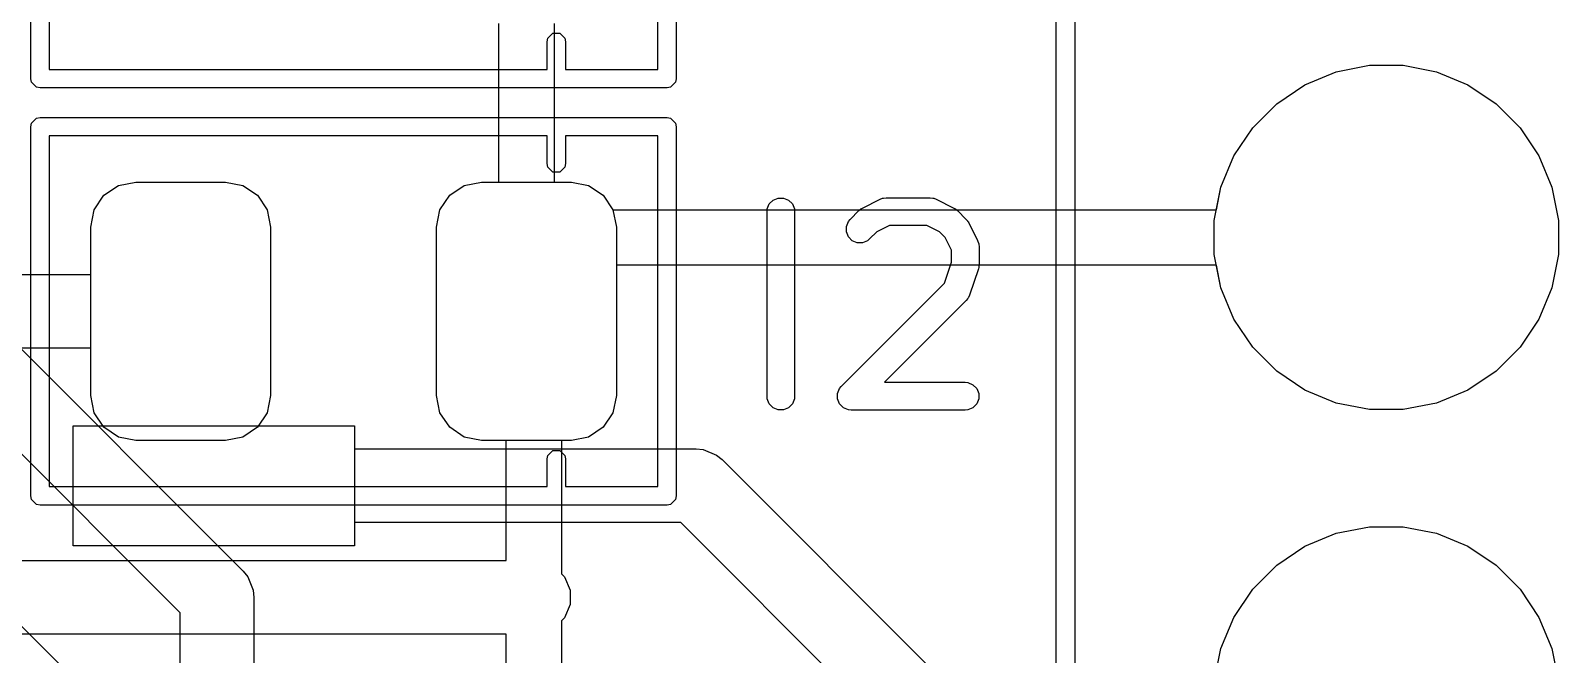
# Model space of a CAD drawing. Header units: inches. Extents: x 1.3 to 5.24, y -7.03 to -1.12.
# Drawn here: x 4.6649 to 4.9911, y -2.4531 to -2.32 of the extents above; entities that cross this region are included whole.
import ezdxf

# ---------------------------------------------------------------- set-up
doc = ezdxf.new("R2010")
doc.units = ezdxf.units.IN
doc.header["$MEASUREMENT"] = 0
for name, color, linetype, true_color in [('B.Cu', 153, 'CONTINUOUS', 0x4d7fc4), ('B.Mask', 4, 'CONTINUOUS', 0x02ffee), ('B.Paste', 132, 'CONTINUOUS', 0x00c2c2), ('F.Cu', 13, 'CONTINUOUS', 0xc83434), ('F.Mask', 201, 'CONTINUOUS', 0xd864ff), ('F.Paste', 253, 'CONTINUOUS', 0xb4a09a), ('F.Silkscreen', 41, 'CONTINUOUS', 0xf2eda1), ('In1.Cu', 91, 'CONTINUOUS', 0x7fc87f), ('In2.Cu', 33, 'CONTINUOUS', 0xce7d2c)]:
    doc.layers.add(name, color=color, linetype=linetype, true_color=true_color)

msp = doc.modelspace()

# ---------------------------------------------------------------- linework, layer by layer
at = {"layer": 'B.Cu', "linetype": 'CONTINUOUS'}
for p, q in [((4.94362, -2.32885), (4.95071, -2.32744)), ((4.95071, -2.32744), (4.95795, -2.32744)), ((4.95795, -2.32744), (4.96504, -2.32885)), ((4.93092, -2.33564), (4.93693, -2.33162)), ((4.93693, -2.33162), (4.94362, -2.32885)), ((4.96504, -2.32885), (4.97173, -2.33162)), ((4.97173, -2.33162), (4.97775, -2.33564)), ((4.9258, -2.34076), (4.93092, -2.33564)), ((4.97775, -2.33564), (4.98286, -2.34076)), ((4.92178, -2.34677), (4.9258, -2.34076)), ((4.98286, -2.34076), (4.98688, -2.34677)), ((4.91901, -2.35346), (4.92178, -2.34677)), ((4.98688, -2.34677), (4.98965, -2.35346)), ((4.9176, -2.36056), (4.91901, -2.35346)), ((4.98965, -2.35346), (4.99106, -2.36056)), ((4.9176, -2.36779), (4.9176, -2.36056)), ((4.99106, -2.36056), (4.99106, -2.36779)), ((4.91901, -2.37489), (4.9176, -2.36779)), ((4.99106, -2.36779), (4.98965, -2.37489)), ((4.92178, -2.38157), (4.91901, -2.37489)), ((4.98965, -2.37489), (4.98688, -2.38157)), ((4.9258, -2.38759), (4.92178, -2.38157)), ((4.98688, -2.38157), (4.98286, -2.38759)), ((4.93092, -2.3927), (4.9258, -2.38759)), ((4.98286, -2.38759), (4.97775, -2.3927)), ((4.93693, -2.39672), (4.93092, -2.3927)), ((4.97775, -2.3927), (4.97173, -2.39672)), ((4.94362, -2.39949), (4.93693, -2.39672)), ((4.97173, -2.39672), (4.96504, -2.39949)), ((4.95071, -2.4009), (4.94362, -2.39949)), ((4.96504, -2.39949), (4.95795, -2.4009)), ((4.95795, -2.4009), (4.95071, -2.4009)), ((4.674, -2.42992), (4.674, -2.40433)), ((4.674, -2.40433), (4.73404, -2.40433)), ((4.73404, -2.40433), (4.73404, -2.40925)), ((4.73404, -2.40925), (4.80699, -2.40925)), ((4.80699, -2.40925), (4.80852, -2.4094)), ((4.80852, -2.4094), (4.81136, -2.41058)), ((4.81136, -2.41058), (4.81256, -2.41156)), ((4.81256, -2.41156), (4.85769, -2.45669)), ((4.80373, -2.425), (4.73404, -2.425)), ((4.73404, -2.425), (4.73404, -2.42992)), ((4.84705, -2.46832), (4.80373, -2.425)), ((4.94362, -2.42728), (4.95071, -2.42587)), ((4.95071, -2.42587), (4.95795, -2.42587)), ((4.95795, -2.42587), (4.96504, -2.42728)), ((4.93693, -2.43005), (4.94362, -2.42728)), ((4.96504, -2.42728), (4.97173, -2.43005)), ((4.73404, -2.42992), (4.674, -2.42992)), ((4.93092, -2.43407), (4.93693, -2.43005)), ((4.97173, -2.43005), (4.97775, -2.43407)), ((4.9258, -2.43918), (4.93092, -2.43407)), ((4.97775, -2.43407), (4.98286, -2.43918)), ((4.92178, -2.4452), (4.9258, -2.43918)), ((4.98286, -2.43918), (4.98688, -2.4452)), ((4.91901, -2.45188), (4.92178, -2.4452)), ((4.98688, -2.4452), (4.98965, -2.45188)), ((4.9176, -2.45898), (4.91901, -2.45188)), ((4.98965, -2.45188), (4.99106, -2.45898))]:
    msp.add_line(p, q, dxfattribs=at)
at = {"layer": 'B.Mask', "linetype": 'CONTINUOUS'}
for p, q in [((4.94362, -2.32885), (4.95071, -2.32744)), ((4.95071, -2.32744), (4.95795, -2.32744)), ((4.95795, -2.32744), (4.96504, -2.32885)), ((4.93092, -2.33564), (4.93693, -2.33162)), ((4.93693, -2.33162), (4.94362, -2.32885)), ((4.96504, -2.32885), (4.97173, -2.33162)), ((4.97173, -2.33162), (4.97775, -2.33564)), ((4.9258, -2.34076), (4.93092, -2.33564)), ((4.97775, -2.33564), (4.98286, -2.34076)), ((4.92178, -2.34677), (4.9258, -2.34076)), ((4.98286, -2.34076), (4.98688, -2.34677)), ((4.91901, -2.35346), (4.92178, -2.34677)), ((4.98688, -2.34677), (4.98965, -2.35346)), ((4.9176, -2.36056), (4.91901, -2.35346)), ((4.98965, -2.35346), (4.99106, -2.36056)), ((4.9176, -2.36779), (4.9176, -2.36056)), ((4.99106, -2.36056), (4.99106, -2.36779)), ((4.91901, -2.37489), (4.9176, -2.36779)), ((4.99106, -2.36779), (4.98965, -2.37489)), ((4.92178, -2.38157), (4.91901, -2.37489)), ((4.98965, -2.37489), (4.98688, -2.38157)), ((4.9258, -2.38759), (4.92178, -2.38157)), ((4.98688, -2.38157), (4.98286, -2.38759)), ((4.93092, -2.3927), (4.9258, -2.38759)), ((4.98286, -2.38759), (4.97775, -2.3927)), ((4.93693, -2.39672), (4.93092, -2.3927)), ((4.97775, -2.3927), (4.97173, -2.39672)), ((4.94362, -2.39949), (4.93693, -2.39672)), ((4.97173, -2.39672), (4.96504, -2.39949)), ((4.95071, -2.4009), (4.94362, -2.39949)), ((4.96504, -2.39949), (4.95795, -2.4009)), ((4.95795, -2.4009), (4.95071, -2.4009)), ((4.674, -2.42992), (4.674, -2.40433)), ((4.674, -2.40433), (4.73404, -2.40433)), ((4.73404, -2.40433), (4.73404, -2.42992)), ((4.94362, -2.42728), (4.95071, -2.42587)), ((4.95071, -2.42587), (4.95795, -2.42587)), ((4.95795, -2.42587), (4.96504, -2.42728)), ((4.93693, -2.43005), (4.94362, -2.42728)), ((4.96504, -2.42728), (4.97173, -2.43005)), ((4.73404, -2.42992), (4.674, -2.42992)), ((4.93092, -2.43407), (4.93693, -2.43005)), ((4.97173, -2.43005), (4.97775, -2.43407)), ((4.9258, -2.43918), (4.93092, -2.43407)), ((4.97775, -2.43407), (4.98286, -2.43918)), ((4.92178, -2.4452), (4.9258, -2.43918)), ((4.98286, -2.43918), (4.98688, -2.4452)), ((4.91901, -2.45188), (4.92178, -2.4452)), ((4.98688, -2.4452), (4.98965, -2.45188)), ((4.9176, -2.45898), (4.91901, -2.45188)), ((4.98965, -2.45188), (4.99106, -2.45898))]:
    msp.add_line(p, q, dxfattribs=at)
at = {"layer": 'B.Paste', "linetype": 'CONTINUOUS'}
for p, q in [((4.674, -2.42992), (4.674, -2.40433)), ((4.674, -2.40433), (4.73404, -2.40433)), ((4.73404, -2.40433), (4.73404, -2.42992)), ((4.73404, -2.42992), (4.674, -2.42992))]:
    msp.add_line(p, q, dxfattribs=at)
at = {"layer": 'F.Cu', "linetype": 'CONTINUOUS'}
for p, q in [((4.76486, -2.35236), (4.76486, -2.3185)), ((4.77667, -2.3185), (4.77667, -2.35236)), ((4.94362, -2.32885), (4.95071, -2.32744)), ((4.95071, -2.32744), (4.95795, -2.32744)), ((4.95795, -2.32744), (4.96504, -2.32885)), ((4.93092, -2.33564), (4.93693, -2.33162)), ((4.93693, -2.33162), (4.94362, -2.32885)), ((4.96504, -2.32885), (4.97173, -2.33162)), ((4.97173, -2.33162), (4.97775, -2.33564)), ((4.9258, -2.34076), (4.93092, -2.33564)), ((4.97775, -2.33564), (4.98286, -2.34076)), ((4.92178, -2.34677), (4.9258, -2.34076)), ((4.98286, -2.34076), (4.98688, -2.34677)), ((4.91901, -2.35346), (4.92178, -2.34677)), ((4.98688, -2.34677), (4.98965, -2.35346)), ((4.68057, -2.35517), (4.68368, -2.35309)), ((4.68368, -2.35309), (4.68735, -2.35236)), ((4.68735, -2.35236), (4.70655, -2.35236)), ((4.70655, -2.35236), (4.71022, -2.35309)), ((4.71022, -2.35309), (4.71333, -2.35517)), ((4.75439, -2.35517), (4.7575, -2.35309)), ((4.7575, -2.35309), (4.76117, -2.35236)), ((4.76117, -2.35236), (4.76486, -2.35236)), ((4.77667, -2.35236), (4.78036, -2.35236)), ((4.78036, -2.35236), (4.78404, -2.35309)), ((4.78404, -2.35309), (4.78715, -2.35517)), ((4.91805, -2.35827), (4.91901, -2.35346)), ((4.98965, -2.35346), (4.99106, -2.36056)), ((4.67849, -2.35829), (4.68057, -2.35517)), ((4.71333, -2.35517), (4.71541, -2.35829)), ((4.75231, -2.35829), (4.75439, -2.35517)), ((4.78715, -2.35517), (4.78922, -2.35827)), ((4.67776, -2.36196), (4.67849, -2.35829)), ((4.71541, -2.35829), (4.71614, -2.36196)), ((4.75157, -2.36196), (4.75231, -2.35829)), ((4.78922, -2.35827), (4.91805, -2.35827)), ((4.99106, -2.36056), (4.99106, -2.36779)), ((4.67776, -2.37205), (4.67776, -2.36196)), ((4.71614, -2.36196), (4.71614, -2.39788)), ((4.75157, -2.39788), (4.75157, -2.36196)), ((4.99106, -2.36779), (4.98965, -2.37489)), ((4.91805, -2.37008), (4.78996, -2.37008)), ((4.78996, -2.37008), (4.78996, -2.39788)), ((4.91901, -2.37489), (4.91805, -2.37008)), ((4.64104, -2.37205), (4.67776, -2.37205)), ((4.92178, -2.38157), (4.91901, -2.37489)), ((4.98965, -2.37489), (4.98688, -2.38157)), ((4.9258, -2.38759), (4.92178, -2.38157)), ((4.98688, -2.38157), (4.98286, -2.38759)), ((4.67776, -2.3878), (4.64528, -2.3878)), ((4.67776, -2.39788), (4.67776, -2.3878)), ((4.93092, -2.3927), (4.9258, -2.38759)), ((4.98286, -2.38759), (4.97775, -2.3927)), ((4.93693, -2.39672), (4.93092, -2.3927)), ((4.97775, -2.3927), (4.97173, -2.39672)), ((4.94362, -2.39949), (4.93693, -2.39672)), ((4.97173, -2.39672), (4.96504, -2.39949)), ((4.67849, -2.40156), (4.67776, -2.39788)), ((4.71614, -2.39788), (4.71541, -2.40156)), ((4.75231, -2.40156), (4.75157, -2.39788)), ((4.78996, -2.39788), (4.78923, -2.40156)), ((4.95071, -2.4009), (4.94362, -2.39949)), ((4.96504, -2.39949), (4.95795, -2.4009)), ((4.68057, -2.40467), (4.67849, -2.40156)), ((4.71541, -2.40156), (4.71333, -2.40467)), ((4.75439, -2.40467), (4.75231, -2.40156)), ((4.78923, -2.40156), (4.78715, -2.40467)), ((4.95795, -2.4009), (4.95071, -2.4009)), ((4.68368, -2.40675), (4.68057, -2.40467)), ((4.68735, -2.40748), (4.68368, -2.40675)), ((4.71022, -2.40675), (4.70655, -2.40748)), ((4.71333, -2.40467), (4.71022, -2.40675)), ((4.7575, -2.40675), (4.75439, -2.40467)), ((4.76117, -2.40748), (4.7575, -2.40675)), ((4.78404, -2.40675), (4.78036, -2.40748)), ((4.78715, -2.40467), (4.78404, -2.40675)), ((4.70655, -2.40748), (4.68735, -2.40748)), ((4.76644, -2.40748), (4.76117, -2.40748)), ((4.76644, -2.43307), (4.76644, -2.40748)), ((4.78036, -2.40748), (4.77825, -2.40748)), ((4.77825, -2.40748), (4.77825, -2.43593)), ((4.94362, -2.42728), (4.95071, -2.42587)), ((4.95071, -2.42587), (4.95795, -2.42587)), ((4.95795, -2.42587), (4.96504, -2.42728)), ((4.93693, -2.43005), (4.94362, -2.42728)), ((4.96504, -2.42728), (4.97173, -2.43005)), ((4.49145, -2.43307), (4.76644, -2.43307)), ((4.93092, -2.43407), (4.93693, -2.43005)), ((4.97173, -2.43005), (4.97775, -2.43407)), ((4.77825, -2.43593), (4.77889, -2.43657)), ((4.9258, -2.43918), (4.93092, -2.43407)), ((4.97775, -2.43407), (4.98286, -2.43918)), ((4.77889, -2.43657), (4.78007, -2.43941)), ((4.78007, -2.43941), (4.78007, -2.44248)), ((4.92178, -2.4452), (4.9258, -2.43918)), ((4.98286, -2.43918), (4.98688, -2.4452)), ((4.78007, -2.44248), (4.77889, -2.44532)), ((4.77889, -2.44532), (4.77825, -2.44596)), ((4.77825, -2.44596), (4.77825, -2.47953)), ((4.91901, -2.45188), (4.92178, -2.4452)), ((4.98688, -2.4452), (4.98965, -2.45188)), ((4.76644, -2.44882), (4.48819, -2.44882)), ((4.76644, -2.47953), (4.76644, -2.44882)), ((4.9176, -2.45898), (4.91901, -2.45188)), ((4.98965, -2.45188), (4.99106, -2.45898))]:
    msp.add_line(p, q, dxfattribs=at)
at = {"layer": 'F.Mask', "linetype": 'CONTINUOUS'}
for p, q in [((4.94362, -2.32885), (4.95071, -2.32744)), ((4.95071, -2.32744), (4.95795, -2.32744)), ((4.95795, -2.32744), (4.96504, -2.32885)), ((4.93092, -2.33564), (4.93693, -2.33162)), ((4.93693, -2.33162), (4.94362, -2.32885)), ((4.96504, -2.32885), (4.97173, -2.33162)), ((4.97173, -2.33162), (4.97775, -2.33564)), ((4.9258, -2.34076), (4.93092, -2.33564)), ((4.97775, -2.33564), (4.98286, -2.34076)), ((4.92178, -2.34677), (4.9258, -2.34076)), ((4.98286, -2.34076), (4.98688, -2.34677)), ((4.91901, -2.35346), (4.92178, -2.34677)), ((4.98688, -2.34677), (4.98965, -2.35346)), ((4.68057, -2.35517), (4.68368, -2.35309)), ((4.68368, -2.35309), (4.68735, -2.35236)), ((4.68735, -2.35236), (4.70655, -2.35236)), ((4.70655, -2.35236), (4.71022, -2.35309)), ((4.71022, -2.35309), (4.71333, -2.35517)), ((4.75439, -2.35517), (4.7575, -2.35309)), ((4.7575, -2.35309), (4.76117, -2.35236)), ((4.76117, -2.35236), (4.78036, -2.35236)), ((4.78036, -2.35236), (4.78404, -2.35309)), ((4.78404, -2.35309), (4.78715, -2.35517)), ((4.9176, -2.36056), (4.91901, -2.35346)), ((4.98965, -2.35346), (4.99106, -2.36056)), ((4.67849, -2.35829), (4.68057, -2.35517)), ((4.71333, -2.35517), (4.71541, -2.35829)), ((4.75231, -2.35829), (4.75439, -2.35517)), ((4.78715, -2.35517), (4.78923, -2.35829)), ((4.67776, -2.36196), (4.67849, -2.35829)), ((4.71541, -2.35829), (4.71614, -2.36196)), ((4.75157, -2.36196), (4.75231, -2.35829)), ((4.78923, -2.35829), (4.78996, -2.36196)), ((4.9176, -2.36779), (4.9176, -2.36056)), ((4.99106, -2.36056), (4.99106, -2.36779)), ((4.67776, -2.39788), (4.67776, -2.36196)), ((4.71614, -2.36196), (4.71614, -2.39788)), ((4.75157, -2.39788), (4.75157, -2.36196)), ((4.78996, -2.36196), (4.78996, -2.39788)), ((4.91901, -2.37489), (4.9176, -2.36779)), ((4.99106, -2.36779), (4.98965, -2.37489)), ((4.92178, -2.38157), (4.91901, -2.37489)), ((4.98965, -2.37489), (4.98688, -2.38157)), ((4.9258, -2.38759), (4.92178, -2.38157)), ((4.98688, -2.38157), (4.98286, -2.38759)), ((4.93092, -2.3927), (4.9258, -2.38759)), ((4.98286, -2.38759), (4.97775, -2.3927)), ((4.93693, -2.39672), (4.93092, -2.3927)), ((4.97775, -2.3927), (4.97173, -2.39672)), ((4.94362, -2.39949), (4.93693, -2.39672)), ((4.97173, -2.39672), (4.96504, -2.39949)), ((4.67849, -2.40156), (4.67776, -2.39788)), ((4.71614, -2.39788), (4.71541, -2.40156)), ((4.75231, -2.40156), (4.75157, -2.39788)), ((4.78996, -2.39788), (4.78923, -2.40156)), ((4.95071, -2.4009), (4.94362, -2.39949)), ((4.96504, -2.39949), (4.95795, -2.4009)), ((4.68057, -2.40467), (4.67849, -2.40156)), ((4.71541, -2.40156), (4.71333, -2.40467)), ((4.75439, -2.40467), (4.75231, -2.40156)), ((4.78923, -2.40156), (4.78715, -2.40467)), ((4.95795, -2.4009), (4.95071, -2.4009)), ((4.68368, -2.40675), (4.68057, -2.40467)), ((4.68735, -2.40748), (4.68368, -2.40675)), ((4.71022, -2.40675), (4.70655, -2.40748)), ((4.71333, -2.40467), (4.71022, -2.40675)), ((4.7575, -2.40675), (4.75439, -2.40467)), ((4.76117, -2.40748), (4.7575, -2.40675)), ((4.78404, -2.40675), (4.78036, -2.40748)), ((4.78715, -2.40467), (4.78404, -2.40675)), ((4.70655, -2.40748), (4.68735, -2.40748)), ((4.78036, -2.40748), (4.76117, -2.40748)), ((4.94362, -2.42728), (4.95071, -2.42587)), ((4.95071, -2.42587), (4.95795, -2.42587)), ((4.95795, -2.42587), (4.96504, -2.42728)), ((4.93693, -2.43005), (4.94362, -2.42728)), ((4.96504, -2.42728), (4.97173, -2.43005)), ((4.93092, -2.43407), (4.93693, -2.43005)), ((4.97173, -2.43005), (4.97775, -2.43407)), ((4.9258, -2.43918), (4.93092, -2.43407)), ((4.97775, -2.43407), (4.98286, -2.43918)), ((4.92178, -2.4452), (4.9258, -2.43918)), ((4.98286, -2.43918), (4.98688, -2.4452)), ((4.91901, -2.45188), (4.92178, -2.4452)), ((4.98688, -2.4452), (4.98965, -2.45188)), ((4.9176, -2.45898), (4.91901, -2.45188)), ((4.98965, -2.45188), (4.99106, -2.45898))]:
    msp.add_line(p, q, dxfattribs=at)
at = {"layer": 'F.Paste', "linetype": 'CONTINUOUS'}
for p, q in [((4.68057, -2.35517), (4.68368, -2.35309)), ((4.68368, -2.35309), (4.68735, -2.35236)), ((4.68735, -2.35236), (4.70655, -2.35236)), ((4.70655, -2.35236), (4.71022, -2.35309)), ((4.71022, -2.35309), (4.71333, -2.35517)), ((4.75439, -2.35517), (4.7575, -2.35309)), ((4.7575, -2.35309), (4.76117, -2.35236)), ((4.76117, -2.35236), (4.78036, -2.35236)), ((4.78036, -2.35236), (4.78404, -2.35309)), ((4.78404, -2.35309), (4.78715, -2.35517)), ((4.67849, -2.35829), (4.68057, -2.35517)), ((4.71333, -2.35517), (4.71541, -2.35829)), ((4.75231, -2.35829), (4.75439, -2.35517)), ((4.78715, -2.35517), (4.78923, -2.35829)), ((4.67776, -2.36196), (4.67849, -2.35829)), ((4.71541, -2.35829), (4.71614, -2.36196)), ((4.75157, -2.36196), (4.75231, -2.35829)), ((4.78923, -2.35829), (4.78996, -2.36196)), ((4.67776, -2.39788), (4.67776, -2.36196)), ((4.71614, -2.36196), (4.71614, -2.39788)), ((4.75157, -2.39788), (4.75157, -2.36196)), ((4.78996, -2.36196), (4.78996, -2.39788)), ((4.67849, -2.40156), (4.67776, -2.39788)), ((4.71614, -2.39788), (4.71541, -2.40156)), ((4.75231, -2.40156), (4.75157, -2.39788)), ((4.78996, -2.39788), (4.78923, -2.40156)), ((4.68057, -2.40467), (4.67849, -2.40156)), ((4.71541, -2.40156), (4.71333, -2.40467)), ((4.75439, -2.40467), (4.75231, -2.40156)), ((4.78923, -2.40156), (4.78715, -2.40467)), ((4.68368, -2.40675), (4.68057, -2.40467)), ((4.68735, -2.40748), (4.68368, -2.40675)), ((4.71022, -2.40675), (4.70655, -2.40748)), ((4.71333, -2.40467), (4.71022, -2.40675)), ((4.7575, -2.40675), (4.75439, -2.40467)), ((4.76117, -2.40748), (4.7575, -2.40675)), ((4.78404, -2.40675), (4.78036, -2.40748)), ((4.78715, -2.40467), (4.78404, -2.40675)), ((4.70655, -2.40748), (4.68735, -2.40748)), ((4.78036, -2.40748), (4.76117, -2.40748))]:
    msp.add_line(p, q, dxfattribs=at)
at = {"layer": 'F.Silkscreen', "linetype": 'CONTINUOUS'}
for p, q in [((4.88386, -2.62874), (4.88386, -2.09961)), ((4.8878, -2.10157), (4.8878, -2.62677)), ((4.66496, -2.33031), (4.66496, -2.25157)), ((4.6689, -2.25354), (4.6689, -2.32835)), ((4.79882, -2.32835), (4.79882, -2.25354)), ((4.80276, -2.25157), (4.80276, -2.33031)), ((4.7752, -2.32244), (4.77535, -2.32169)), ((4.77535, -2.32169), (4.77641, -2.32062)), ((4.77641, -2.32062), (4.77792, -2.32062)), ((4.77792, -2.32062), (4.77898, -2.32169)), ((4.77898, -2.32169), (4.77913, -2.32244)), ((4.7752, -2.32835), (4.7752, -2.32244)), ((4.77913, -2.32244), (4.77913, -2.32835)), ((4.6689, -2.32835), (4.7752, -2.32835)), ((4.77913, -2.32835), (4.79882, -2.32835)), ((4.66511, -2.33107), (4.66496, -2.33031)), ((4.66618, -2.33213), (4.66511, -2.33107)), ((4.80261, -2.33107), (4.80154, -2.33213)), ((4.80276, -2.33031), (4.80261, -2.33107)), ((4.66693, -2.33228), (4.66618, -2.33213)), ((4.80079, -2.33228), (4.66693, -2.33228)), ((4.80154, -2.33213), (4.80079, -2.33228)), ((4.66496, -2.34055), (4.66511, -2.3398)), ((4.66496, -2.41929), (4.66496, -2.34055)), ((4.66511, -2.3398), (4.66618, -2.33873)), ((4.66618, -2.33873), (4.66693, -2.33858)), ((4.66693, -2.33858), (4.80079, -2.33858)), ((4.80079, -2.33858), (4.80154, -2.33873)), ((4.80154, -2.33873), (4.80261, -2.3398)), ((4.80261, -2.3398), (4.80276, -2.34055)), ((4.80276, -2.34055), (4.80276, -2.41929)), ((4.7752, -2.34252), (4.6689, -2.34252)), ((4.6689, -2.34252), (4.6689, -2.41732)), ((4.7752, -2.34843), (4.7752, -2.34252)), ((4.77913, -2.34252), (4.77913, -2.34843)), ((4.79882, -2.34252), (4.77913, -2.34252)), ((4.79882, -2.41732), (4.79882, -2.34252)), ((4.77535, -2.34918), (4.7752, -2.34843)), ((4.77641, -2.35024), (4.77535, -2.34918)), ((4.77792, -2.35024), (4.77641, -2.35024)), ((4.77898, -2.34918), (4.77792, -2.35024)), ((4.77913, -2.34843), (4.77898, -2.34918)), ((4.82212, -2.35865), (4.82217, -2.35808)), ((4.82217, -2.35808), (4.82261, -2.35701)), ((4.82261, -2.35701), (4.82343, -2.3562)), ((4.82343, -2.3562), (4.82449, -2.35576)), ((4.82449, -2.35576), (4.82565, -2.35576)), ((4.82565, -2.35576), (4.82671, -2.3562)), ((4.82671, -2.3562), (4.82753, -2.35701)), ((4.82753, -2.35701), (4.82797, -2.35808)), ((4.82797, -2.35808), (4.82802, -2.35865)), ((4.8421, -2.35814), (4.84218, -2.35807)), ((4.84218, -2.35807), (4.84225, -2.35804)), ((4.84225, -2.35804), (4.8425, -2.35789)), ((4.8425, -2.35789), (4.84625, -2.35601)), ((4.84625, -2.35601), (4.84679, -2.35581)), ((4.84679, -2.35581), (4.84689, -2.3558)), ((4.84689, -2.3558), (4.84699, -2.35576)), ((4.84699, -2.35576), (4.84757, -2.3557)), ((4.84757, -2.3557), (4.85694, -2.3557)), ((4.85694, -2.3557), (4.85752, -2.35576)), ((4.85752, -2.35576), (4.85762, -2.3558)), ((4.85762, -2.3558), (4.85772, -2.35581)), ((4.85772, -2.35581), (4.85826, -2.35601)), ((4.85826, -2.35601), (4.86201, -2.35789)), ((4.86201, -2.35789), (4.86226, -2.35804)), ((4.86226, -2.35804), (4.86233, -2.35807)), ((4.86233, -2.35807), (4.86241, -2.35814)), ((4.82212, -2.39802), (4.82212, -2.35865)), ((4.82802, -2.35865), (4.82802, -2.39802)), ((4.83905, -2.36183), (4.83949, -2.36076)), ((4.83949, -2.36076), (4.83986, -2.36032)), ((4.83986, -2.36032), (4.84173, -2.35844)), ((4.84173, -2.35844), (4.84196, -2.35826)), ((4.84196, -2.35826), (4.84201, -2.3582)), ((4.84201, -2.3582), (4.8421, -2.35814)), ((4.86241, -2.35814), (4.8625, -2.3582)), ((4.8625, -2.3582), (4.86255, -2.35826)), ((4.86255, -2.35826), (4.86278, -2.35844)), ((4.86278, -2.35844), (4.86465, -2.36032)), ((4.86465, -2.36032), (4.86484, -2.36054)), ((4.86484, -2.36054), (4.8649, -2.36059)), ((4.8649, -2.36059), (4.86495, -2.36068)), ((4.86495, -2.36068), (4.86502, -2.36076)), ((4.86502, -2.36076), (4.86505, -2.36084)), ((4.86505, -2.36084), (4.86521, -2.36108)), ((4.86521, -2.36108), (4.86708, -2.36483)), ((4.83905, -2.36298), (4.83905, -2.36183)), ((4.83949, -2.36404), (4.83905, -2.36298)), ((4.8403, -2.36486), (4.83949, -2.36404)), ((4.84403, -2.36449), (4.84358, -2.36486)), ((4.84557, -2.36296), (4.84403, -2.36449)), ((4.84826, -2.36161), (4.84557, -2.36296)), ((4.85624, -2.36161), (4.84826, -2.36161)), ((4.85894, -2.36296), (4.85624, -2.36161)), ((4.86014, -2.36415), (4.85894, -2.36296)), ((4.86149, -2.36685), (4.86014, -2.36415)), ((4.84137, -2.3653), (4.8403, -2.36486)), ((4.84252, -2.3653), (4.84137, -2.3653)), ((4.84358, -2.36486), (4.84252, -2.3653)), ((4.86149, -2.36942), (4.86149, -2.36685)), ((4.86708, -2.36483), (4.86729, -2.36537)), ((4.86729, -2.36537), (4.8673, -2.36548)), ((4.8673, -2.36548), (4.86734, -2.36558)), ((4.86734, -2.36558), (4.86739, -2.36615)), ((4.86739, -2.36615), (4.86739, -2.3699)), ((4.85998, -2.37393), (4.86149, -2.36942)), ((4.86724, -2.37084), (4.86537, -2.37646)), ((4.86731, -2.37055), (4.86724, -2.37084)), ((4.86734, -2.37048), (4.86731, -2.37055)), ((4.86735, -2.37037), (4.86734, -2.37048)), ((4.86737, -2.37027), (4.86735, -2.37037)), ((4.86739, -2.3699), (4.86736, -2.37019)), ((4.86736, -2.37019), (4.86737, -2.37027)), ((4.83798, -2.39594), (4.85998, -2.37393)), ((4.86465, -2.37762), (4.8472, -2.39507)), ((4.86502, -2.37717), (4.86465, -2.37762)), ((4.86506, -2.37707), (4.86502, -2.37717)), ((4.86513, -2.37699), (4.86506, -2.37707)), ((4.86537, -2.37646), (4.86513, -2.37699)), ((4.83717, -2.39745), (4.83761, -2.39638)), ((4.83761, -2.39638), (4.83798, -2.39594)), ((4.8472, -2.39507), (4.86444, -2.39507)), ((4.86444, -2.39507), (4.86502, -2.39513)), ((4.86502, -2.39513), (4.86608, -2.39557)), ((4.86608, -2.39557), (4.8669, -2.39638)), ((4.8669, -2.39638), (4.86734, -2.39745)), ((4.82217, -2.3986), (4.82212, -2.39802)), ((4.82261, -2.39966), (4.82217, -2.3986)), ((4.82343, -2.40048), (4.82261, -2.39966)), ((4.82449, -2.40092), (4.82343, -2.40048)), ((4.82671, -2.40048), (4.82565, -2.40092)), ((4.82753, -2.39966), (4.82671, -2.40048)), ((4.82797, -2.3986), (4.82753, -2.39966)), ((4.82802, -2.39802), (4.82797, -2.3986)), ((4.83717, -2.3986), (4.83717, -2.39745)), ((4.83761, -2.39966), (4.83717, -2.3986)), ((4.83843, -2.40048), (4.83761, -2.39966)), ((4.83949, -2.40092), (4.83843, -2.40048)), ((4.86608, -2.40048), (4.86502, -2.40092)), ((4.8669, -2.39966), (4.86608, -2.40048)), ((4.86734, -2.3986), (4.8669, -2.39966)), ((4.86734, -2.39745), (4.86734, -2.3986)), ((4.82565, -2.40092), (4.82449, -2.40092)), ((4.84007, -2.40098), (4.83949, -2.40092)), ((4.86444, -2.40098), (4.84007, -2.40098)), ((4.86502, -2.40092), (4.86444, -2.40098)), ((4.77535, -2.41066), (4.77641, -2.4096)), ((4.77641, -2.4096), (4.77792, -2.4096)), ((4.77792, -2.4096), (4.77898, -2.41066)), ((4.7752, -2.41142), (4.77535, -2.41066)), ((4.7752, -2.41732), (4.7752, -2.41142)), ((4.77898, -2.41066), (4.77913, -2.41142)), ((4.77913, -2.41142), (4.77913, -2.41732)), ((4.66511, -2.42004), (4.66496, -2.41929)), ((4.66618, -2.42111), (4.66511, -2.42004)), ((4.6689, -2.41732), (4.7752, -2.41732)), ((4.77913, -2.41732), (4.79882, -2.41732)), ((4.80261, -2.42004), (4.80154, -2.42111)), ((4.80276, -2.41929), (4.80261, -2.42004)), ((4.66693, -2.42126), (4.66618, -2.42111)), ((4.80079, -2.42126), (4.66693, -2.42126)), ((4.80154, -2.42111), (4.80079, -2.42126))]:
    msp.add_line(p, q, dxfattribs=at)
at = {"layer": 'In1.Cu', "linetype": 'CONTINUOUS'}
for p, q in [((4.94362, -2.32885), (4.95071, -2.32744)), ((4.95071, -2.32744), (4.95795, -2.32744)), ((4.95795, -2.32744), (4.96504, -2.32885)), ((4.93092, -2.33564), (4.93693, -2.33162)), ((4.93693, -2.33162), (4.94362, -2.32885)), ((4.96504, -2.32885), (4.97173, -2.33162)), ((4.97173, -2.33162), (4.97775, -2.33564)), ((4.9258, -2.34076), (4.93092, -2.33564)), ((4.97775, -2.33564), (4.98286, -2.34076)), ((4.92178, -2.34677), (4.9258, -2.34076)), ((4.98286, -2.34076), (4.98688, -2.34677)), ((4.91901, -2.35346), (4.92178, -2.34677)), ((4.98688, -2.34677), (4.98965, -2.35346)), ((4.9176, -2.36056), (4.91901, -2.35346)), ((4.98965, -2.35346), (4.99106, -2.36056)), ((4.9176, -2.36779), (4.9176, -2.36056)), ((4.99106, -2.36056), (4.99106, -2.36779)), ((4.91901, -2.37489), (4.9176, -2.36779)), ((4.99106, -2.36779), (4.98965, -2.37489)), ((4.92178, -2.38157), (4.91901, -2.37489)), ((4.98965, -2.37489), (4.98688, -2.38157)), ((4.9258, -2.38759), (4.92178, -2.38157)), ((4.98688, -2.38157), (4.98286, -2.38759)), ((4.93092, -2.3927), (4.9258, -2.38759)), ((4.98286, -2.38759), (4.97775, -2.3927)), ((4.93693, -2.39672), (4.93092, -2.3927)), ((4.97775, -2.3927), (4.97173, -2.39672)), ((4.94362, -2.39949), (4.93693, -2.39672)), ((4.97173, -2.39672), (4.96504, -2.39949)), ((4.95071, -2.4009), (4.94362, -2.39949)), ((4.96504, -2.39949), (4.95795, -2.4009)), ((4.95795, -2.4009), (4.95071, -2.4009)), ((4.94362, -2.42728), (4.95071, -2.42587)), ((4.95071, -2.42587), (4.95795, -2.42587)), ((4.95795, -2.42587), (4.96504, -2.42728)), ((4.93693, -2.43005), (4.94362, -2.42728)), ((4.96504, -2.42728), (4.97173, -2.43005)), ((4.93092, -2.43407), (4.93693, -2.43005)), ((4.97173, -2.43005), (4.97775, -2.43407)), ((4.9258, -2.43918), (4.93092, -2.43407)), ((4.97775, -2.43407), (4.98286, -2.43918)), ((4.92178, -2.4452), (4.9258, -2.43918)), ((4.98286, -2.43918), (4.98688, -2.4452)), ((4.91901, -2.45188), (4.92178, -2.4452)), ((4.98688, -2.4452), (4.98965, -2.45188)), ((4.9176, -2.45898), (4.91901, -2.45188)), ((4.98965, -2.45188), (4.99106, -2.45898))]:
    msp.add_line(p, q, dxfattribs=at)
at = {"layer": 'In2.Cu', "linetype": 'CONTINUOUS'}
for p, q in [((4.46053, -2.18561), (4.71029, -2.43538)), ((4.69685, -2.44421), (4.44939, -2.19675)), ((4.45669, -2.24083), (4.67092, -2.45506)), ((4.94362, -2.32885), (4.95071, -2.32744)), ((4.95071, -2.32744), (4.95795, -2.32744)), ((4.95795, -2.32744), (4.96504, -2.32885)), ((4.93092, -2.33564), (4.93693, -2.33162)), ((4.93693, -2.33162), (4.94362, -2.32885)), ((4.96504, -2.32885), (4.97173, -2.33162)), ((4.97173, -2.33162), (4.97775, -2.33564)), ((4.9258, -2.34076), (4.93092, -2.33564)), ((4.97775, -2.33564), (4.98286, -2.34076)), ((4.92178, -2.34677), (4.9258, -2.34076)), ((4.98286, -2.34076), (4.98688, -2.34677)), ((4.91901, -2.35346), (4.92178, -2.34677)), ((4.98688, -2.34677), (4.98965, -2.35346)), ((4.9176, -2.36056), (4.91901, -2.35346)), ((4.98965, -2.35346), (4.99106, -2.36056)), ((4.9176, -2.36779), (4.9176, -2.36056)), ((4.99106, -2.36056), (4.99106, -2.36779)), ((4.91901, -2.37489), (4.9176, -2.36779)), ((4.99106, -2.36779), (4.98965, -2.37489)), ((4.92178, -2.38157), (4.91901, -2.37489)), ((4.98965, -2.37489), (4.98688, -2.38157)), ((4.9258, -2.38759), (4.92178, -2.38157)), ((4.98688, -2.38157), (4.98286, -2.38759)), ((4.93092, -2.3927), (4.9258, -2.38759)), ((4.98286, -2.38759), (4.97775, -2.3927)), ((4.93693, -2.39672), (4.93092, -2.3927)), ((4.97775, -2.3927), (4.97173, -2.39672)), ((4.94362, -2.39949), (4.93693, -2.39672)), ((4.97173, -2.39672), (4.96504, -2.39949)), ((4.95071, -2.4009), (4.94362, -2.39949)), ((4.96504, -2.39949), (4.95795, -2.4009)), ((4.95795, -2.4009), (4.95071, -2.4009)), ((4.94362, -2.42728), (4.95071, -2.42587)), ((4.95071, -2.42587), (4.95795, -2.42587)), ((4.95795, -2.42587), (4.96504, -2.42728)), ((4.93693, -2.43005), (4.94362, -2.42728)), ((4.96504, -2.42728), (4.97173, -2.43005)), ((4.93092, -2.43407), (4.93693, -2.43005)), ((4.97173, -2.43005), (4.97775, -2.43407)), ((4.71029, -2.43538), (4.71127, -2.43657)), ((4.9258, -2.43918), (4.93092, -2.43407)), ((4.97775, -2.43407), (4.98286, -2.43918)), ((4.71127, -2.43657), (4.71245, -2.43941)), ((4.71245, -2.43941), (4.7126, -2.44094)), ((4.92178, -2.4452), (4.9258, -2.43918)), ((4.98286, -2.43918), (4.98688, -2.4452)), ((4.7126, -2.44094), (4.7126, -2.6739)), ((4.69685, -2.67717), (4.69685, -2.44421)), ((4.91901, -2.45188), (4.92178, -2.4452)), ((4.98688, -2.4452), (4.98965, -2.45188)), ((4.9176, -2.45898), (4.91901, -2.45188)), ((4.98965, -2.45188), (4.99106, -2.45898))]:
    msp.add_line(p, q, dxfattribs=at)

doc.saveas('drawing.dxf')
